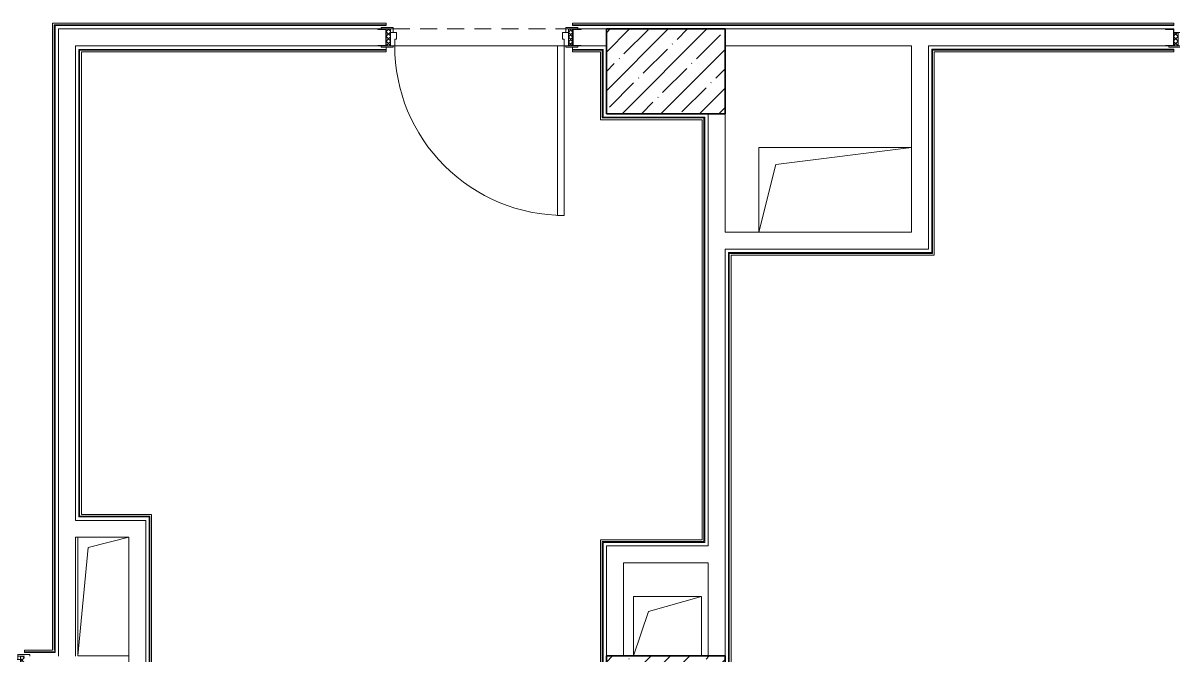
# Model space of a CAD drawing. Header units: millimetres. Extents: x 5993 to 95364, y 94667 to 143522.
# Drawn here: x 48751 to 49304, y 119257 to 119561 of the extents above; entities that cross this region are included whole.
import ezdxf

# ---------------------------------------------------------------- set-up
doc = ezdxf.new("R2010")
doc.units = ezdxf.units.MM
doc.linetypes.add('200_ШТРИХ_ш1п0_6_', pattern=[160, 100, -60])
for name, color, linetype, lineweight in [('0-2', 7, 'Continuous', 9), ('Двери', 7, 'Continuous', 9), ('Каркас_Импост', 7, 'Continuous', 13), ('Каркас_Импост-1', 7, 'Continuous', 9), ('Несущие колонны', 7, 'Continuous', 9), ('Несущие колонны-1', 7, 'Continuous', 35), ('Обобщенные модели', 7, 'Continuous', 9), ('Общие ребра', 7, 'Continuous', 9), ('Открывание-1', 7, 'Continuous', 9), ('Панель', 7, 'Continuous', 13), ('Перекрытия', 7, 'Continuous', 9), ('Перемычка_Пунктирные линии-1', 7, '200_ШТРИХ_ш1п0_6_', 9), ('Стены-1', 7, 'Continuous', 13)]:
    doc.layers.add(name, color=color, linetype=linetype, lineweight=lineweight)
pattern_1 = [(135, (1751.41, 114.685), (-14.14214, -14.14214), []), (225, (1751.41, 114.685), (14.14214, -14.14214), [])]
pattern_2 = [(45, (-371.384, 114.685), (-14.1421, 14.1421), []), (135, (-371.384, 114.685), (-14.1421, -14.1421), [])]

# ---------------------------------------------------------------- blocks, each defined once
blk = doc.blocks.new('Дверь_СКБ_1Ст_Внутренняя_ШЕР - СОШ_Д-10__Дв_1100x2100h_Цеха пищеблока_EI30-27823164-АИ2_01_План напольных покрытий и плинтусов 1го этажа _Часть 1_')
at = {"layer": 'Двери'}
h = blk.add_hatch(dxfattribs=at)
h.set_pattern_fill('FP_76', color=256, style=0, pattern_type=2)
h.set_pattern_definition(pattern_1)
h.paths.add_polyline_path([(537.5, 47), (537.5, -50), (562.5, -50), (562.5, 50), (537.5, 50)], flags=0)
at = {"layer": 'Каркас_Импост-1'}
h = blk.add_hatch(dxfattribs=at)
h.set_pattern_fill('FP_77', color=256, style=0, pattern_type=2)
h.set_pattern_definition(pattern_2)
h.paths.add_polyline_path([(-537.5, 47), (-537.5, -50), (-512.5, -50), (-512.5, 50), (-537.5, 50)], flags=0)
at = {"layer": 'Каркас_Импост'}
for p, q in [((-497.5, 58), (-567.5, 58)), ((-567.5, 58), (-567.5, 50)), ((-512.5, 50), (-537.5, 50)), ((-537.5, 50), (-497.5, 50)), ((-487.5, 50), (-512.5, 50)), ((-512.5, 50), (-512.5, -30)), ((-512.5, -50), (-512.5, 50)), ((-497.5, 50), (-512.5, 50)), ((-512.5, 50), (-512.5, 49)), ((-512.5, 49), (-497.5, 49)), ((-497.5, 50), (-497.5, 58)), ((-497.5, 49), (-497.5, 50)), ((-487.5, 10), (-487.5, 50)), ((-477.5, 10), (-487.5, 10)), ((-477.5, -30), (-477.5, 10)), ((512.5, 10), (502.5, 10)), ((502.5, 10), (502.5, -30)), ((512.5, 50), (512.5, 10)), ((537.5, 50), (512.5, 50)), ((592.5, 58), (522.5, 58)), ((522.5, 58), (522.5, 50)), ((537.5, 50), (522.5, 50)), ((522.5, 50), (522.5, 49)), ((522.5, 50), (562.5, 50)), ((522.5, 49), (537.5, 49)), ((537.5, -30), (537.5, 50)), ((562.5, 50), (537.5, 50)), ((537.5, 50), (537.5, -50)), ((537.5, 49), (537.5, 50)), ((592.5, 50), (592.5, 58)), ((-567.5, -50), (-567.5, -58)), ((-567.5, -58), (-497.5, -58)), ((-537.5, -50), (-512.5, -50)), ((-497.5, -50), (-537.5, -50)), ((-512.5, -30), (-477.5, -30)), ((-497.5, -30), (-512.5, -30)), ((-512.5, -30), (-512.5, -50)), ((-512.5, -50), (-497.5, -50)), ((-497.5, -50), (-497.5, -30)), ((-497.5, -58), (-497.5, -50)), ((502.5, -30), (537.5, -30)), ((537.5, -30), (522.5, -30)), ((522.5, -30), (522.5, -50)), ((522.5, -50), (537.5, -50)), ((562.5, -50), (522.5, -50)), ((522.5, -50), (522.5, -58)), ((522.5, -58), (592.5, -58)), ((537.5, -50), (537.5, -30)), ((537.5, -50), (562.5, -50)), ((592.5, -58), (592.5, -50))]:
    blk.add_line(p, q, dxfattribs=at)
at = {"layer": 'Открывание-1'}
blk.add_arc((-487.5, 50), 1000, 360, 90, dxfattribs=at)
at = {"layer": 'Панель'}
for p, q in [((-487.5, 1050), (-487.5, 50)), ((-447.5, 1050), (-487.5, 1050)), ((-447.5, 50), (-447.5, 1050)), ((-487.5, 50), (-447.5, 50))]:
    blk.add_line(p, q, dxfattribs=at)
blk = doc.blocks.new('Дверь_СКБ_1Ст_Внутренняя_ШЕР - СОШ_Д-9_Дв_1100x2100h_Раздаточная_ моечные_ цеха все кроме горячего_ помещение для временного хранения пищевых отходов-27822622-АИ2_01_План напольных покрытий и плинтусов 1го этажа _Часть 1_')
at = {"layer": 'Двери'}
h = blk.add_hatch(dxfattribs=at)
h.set_pattern_fill('FP_76', color=256, style=0, pattern_type=2)
h.set_pattern_definition(pattern_1)
h.paths.add_polyline_path([(562.5, 50), (537.5, 50), (537.5, -50), (562.5, -50), (562.5, 47)], flags=0)
at = {"layer": 'Каркас_Импост-1'}
h = blk.add_hatch(dxfattribs=at)
h.set_pattern_fill('FP_77', color=256, style=0, pattern_type=2)
h.set_pattern_definition(pattern_2)
h.paths.add_polyline_path([(-512.5, -50), (-512.5, 50), (-537.5, 50), (-537.5, -50)], flags=0)
at = {"layer": 'Каркас_Импост'}
for p, q in [((-497.5, 58), (-567.5, 58)), ((-567.5, 58), (-567.5, 50)), ((-512.5, 50), (-537.5, 50)), ((-537.5, 50), (-497.5, 50)), ((-487.5, 50), (-512.5, 50)), ((-512.5, 50), (-512.5, -30)), ((-512.5, -50), (-512.5, 50)), ((-497.5, 50), (-512.5, 50)), ((-512.5, 50), (-512.5, 49)), ((-512.5, 49), (-497.5, 49)), ((-497.5, 50), (-497.5, 58)), ((-497.5, 49), (-497.5, 50)), ((-487.5, 10), (-487.5, 50)), ((-477.5, 10), (-487.5, 10)), ((-477.5, -30), (-477.5, 10)), ((512.5, 10), (502.5, 10)), ((502.5, 10), (502.5, -30)), ((512.5, 50), (512.5, 10)), ((537.5, 50), (512.5, 50)), ((592.5, 58), (522.5, 58)), ((522.5, 58), (522.5, 50)), ((537.5, 50), (522.5, 50)), ((522.5, 50), (522.5, 49)), ((522.5, 50), (562.5, 50)), ((522.5, 49), (537.5, 49)), ((537.5, -30), (537.5, 50)), ((562.5, 50), (537.5, 50)), ((537.5, 50), (537.5, -50)), ((537.5, 49), (537.5, 50)), ((592.5, 50), (592.5, 58)), ((-567.5, -50), (-567.5, -58)), ((-567.5, -58), (-497.5, -58)), ((-537.5, -50), (-512.5, -50)), ((-497.5, -50), (-537.5, -50)), ((-512.5, -30), (-477.5, -30)), ((-497.5, -30), (-512.5, -30)), ((-512.5, -30), (-512.5, -50)), ((-512.5, -50), (-497.5, -50)), ((-497.5, -50), (-497.5, -30)), ((-497.5, -58), (-497.5, -50)), ((502.5, -30), (537.5, -30)), ((537.5, -30), (522.5, -30)), ((522.5, -30), (522.5, -50)), ((522.5, -50), (537.5, -50)), ((562.5, -50), (522.5, -50)), ((522.5, -50), (522.5, -58)), ((522.5, -58), (592.5, -58)), ((537.5, -50), (537.5, -30)), ((537.5, -50), (562.5, -50)), ((592.5, -58), (592.5, -50))]:
    blk.add_line(p, q, dxfattribs=at)
at = {"layer": 'Открывание-1'}
blk.add_arc((-487.5, 50), 1000, 360, 90, dxfattribs=at)
at = {"layer": 'Панель'}
for p, q in [((-487.5, 1050), (-487.5, 50)), ((-447.5, 1050), (-487.5, 1050)), ((-447.5, 50), (-447.5, 1050)), ((-487.5, 50), (-447.5, 50))]:
    blk.add_line(p, q, dxfattribs=at)
blk = doc.blocks.new('Дверь_СКБ_2Ст_Внутренняя_ШЕР - СОШ_Д-27__Дв_1400x2100h_Помещения пищеблока_EI30-27874836-АИ2_01_План напольных покрытий и плинтусов 1го этажа _Часть 1_')
at = {"layer": 'Двери'}
h = blk.add_hatch(dxfattribs=at)
h.set_pattern_fill('FP_80', color=256, style=0, pattern_type=2)
h.set_pattern_definition([(135, (1601.41, 114.685), (-14.14214, -14.14214), []), (225, (1601.41, 114.685), (14.14214, -14.14214), [])])
h.paths.add_polyline_path([(687.5, 50), (687.5, -30), (712.5, -30), (712.5, 50)], flags=0)
at = {"layer": 'Каркас_Импост-1'}
h = blk.add_hatch(dxfattribs=at)
h.set_pattern_fill('FP_81', color=256, style=0, pattern_type=2)
h.set_pattern_definition([(45, (-521.384, 114.685), (-14.1421, 14.1421), []), (135, (-521.384, 114.685), (-14.1421, -14.1421), [])])
h.paths.add_polyline_path([(-687.5, 50), (-687.5, -30), (-662.5, -30), (-662.5, 50)], flags=0)
at = {"layer": 'Каркас_Импост'}
for p, q in [((-647.5, 58), (-717.5, 58)), ((-717.5, 58), (-717.5, 50)), ((-662.5, 50), (-687.5, 50)), ((-687.5, 50), (-647.5, 50)), ((-637.5, 50), (-662.5, 50)), ((-662.5, 50), (-662.5, -30)), ((-662.5, -30), (-662.5, 50)), ((-647.5, 50), (-662.5, 50)), ((-662.5, 50), (-662.5, 49)), ((-662.5, 49), (-647.5, 49)), ((-647.5, 50), (-647.5, 58)), ((-647.5, 49), (-647.5, 50)), ((-637.5, 0), (-637.5, 50)), ((-627.5, 0), (-637.5, 0)), ((-627.5, -30), (-627.5, 0)), ((662.5, 0), (652.5, 0)), ((652.5, 0), (652.5, -30)), ((662.5, 50), (662.5, 0)), ((687.5, 50), (662.5, 50)), ((742.5, 58), (672.5, 58)), ((672.5, 58), (672.5, 50)), ((687.5, 50), (672.5, 50)), ((672.5, 50), (672.5, 49)), ((672.5, 50), (712.5, 50)), ((672.5, 49), (687.5, 49)), ((687.5, -30), (687.5, 50)), ((712.5, 50), (687.5, 50)), ((687.5, 50), (687.5, -30)), ((687.5, 49), (687.5, 50)), ((742.5, 50), (742.5, 58)), ((-687.5, -30), (-662.5, -30)), ((-662.5, -30), (-627.5, -30)), ((652.5, -30), (687.5, -30)), ((687.5, -30), (712.5, -30))]:
    blk.add_line(p, q, dxfattribs=at)
at = {"layer": 'Открывание-1'}
for centre, radius, start, end in [((662.5, 50), 1000, 90, 180), ((-637.5, 50), 300, 0, 90)]:
    blk.add_arc(centre, radius, start, end, dxfattribs=at)
at = {"layer": 'Панель'}
for p, q in [((662.5, 1050), (612.5, 1050)), ((612.5, 1050), (612.5, 50)), ((662.5, 50), (662.5, 1050)), ((-637.5, 350), (-637.5, 50)), ((-587.5, 350), (-637.5, 350)), ((-587.5, 50), (-587.5, 350)), ((-637.5, 50), (-587.5, 50)), ((612.5, 50), (662.5, 50))]:
    blk.add_line(p, q, dxfattribs=at)
blk = doc.blocks.new('BSC_Колонна _Прямоугольная - 500х700-V138-АИ2_01_План напольных покрытий и плинтусов 1го этажа _Часть 1_')
at = {"layer": 'Несущие колонны'}
h = blk.add_hatch(dxfattribs=at)
h.set_pattern_fill('FP_176', color=256, style=0, pattern_type=2)
h.set_pattern_definition([(315, (-64950, 91250), (114.04925, 114.04925), []), (315, (-64950, 91135.95), (114.04925, 114.04925), [201.613, -40.323, 3.353, -36.97])])
h.paths.add_polyline_path([(-250, 350), (-250, -350), (250, -350), (250, 350)], flags=0)
at = {"layer": 'Несущие колонны-1'}
for p, q in [((250, 350), (-250, 350)), ((-250, 350), (-250, -350)), ((250, -350), (250, 350)), ((-250, -350), (250, -350))]:
    blk.add_line(p, q, dxfattribs=at)
blk = doc.blocks.new('BSC_Колонна _Прямоугольная - 500х700-V144-АИ2_01_План напольных покрытий и плинтусов 1го этажа _Часть 1_')
at = {"layer": 'Несущие колонны'}
h = blk.add_hatch(dxfattribs=at)
h.set_pattern_fill('FP_182', color=256, style=0, pattern_type=2)
h.set_pattern_definition([(315, (-68650, 91250), (114.04925, 114.04925), []), (315, (-68650, 91135.95), (114.04925, 114.04925), [201.613, -40.323, 3.353, -36.97])])
h.paths.add_polyline_path([(-250, 350), (-250, -350), (250, -350), (250, 350), (-33.8, 350)], flags=0)
at = {"layer": 'Несущие колонны-1'}
for p, q in [((250, 350), (-250, 350)), ((-250, 350), (-250, -350)), ((250, -350), (250, 350)), ((-250, -350), (250, -350))]:
    blk.add_line(p, q, dxfattribs=at)
blk = doc.blocks.new('154_Фахверк_СКБ_Швеллер - Тип_100_4010-27789772-АИ2_01_План напольных покрытий и плинтусов 1го этажа _Часть 1_')
at = {"layer": 'Обобщенные модели'}
for p, q in [((175, 50), (125, 50)), ((125, 50), (125, -50)), ((128, 47), (175, 47)), ((128, -47), (128, 47)), ((175, 47), (175, 50)), ((125, -50), (175, -50)), ((175, -47), (128, -47)), ((175, -50), (175, -47))]:
    blk.add_line(p, q, dxfattribs=at)
blk = doc.blocks.new('154_Фахверк_СКБ_Швеллер - Тип_100_3600-27825154-АИ2_01_План напольных покрытий и плинтусов 1го этажа _Часть 1_')
at = {"layer": 'Обобщенные модели'}
for p, q in [((175, 50), (125, 50)), ((125, 50), (125, -50)), ((128, 47), (175, 47)), ((128, -47), (128, 47)), ((175, 47), (175, 50)), ((125, -50), (175, -50)), ((175, -47), (128, -47)), ((175, -50), (175, -47))]:
    blk.add_line(p, q, dxfattribs=at)
blk = doc.blocks.new('АР_Перемычка - АР_Перемычка-27822017-АИ2_01_План напольных покрытий и плинтусов 1го этажа _Часть 1_')
at = {"layer": 'Перемычка_Пунктирные линии-1'}
for p, q in [((0, 50), (1100, 50)), ((0, -50), (1100, -50))]:
    blk.add_line(p, q, dxfattribs=at)
blk = doc.blocks.new('AR_Отверстие прямоугольное _в плите_ - AR_Отверстие прямоугольное _в плите_-30459803-АИ2_01_План напольных покрытий и плинтусов 1го этажа _Часть 1_')
at = {"layer": 'Обобщенные модели'}
for p, q in [((-150, 350), (-150, -350)), ((-90, 290), (150, 350)), ((-150, -350), (-90, 290)), ((-150, -350), (150, -350))]:
    blk.add_line(p, q, dxfattribs=at)
blk = doc.blocks.new('AR_Отверстие прямоугольное _в плите_ - AR_Отверстие прямоугольное _в плите_-30552730-АИ2_01_План напольных покрытий и плинтусов 1го этажа _Часть 1_')
at = {"layer": 'Обобщенные модели'}
for p, q in [((450, 250), (-450, 250)), ((-450, 250), (-450, -250)), ((-350, 150), (450, 250)), ((-450, -250), (-350, 150))]:
    blk.add_line(p, q, dxfattribs=at)
blk = doc.blocks.new('AR_Отверстие прямоугольное _в плите_ - AR_Отверстие прямоугольное _в плите_-30552695-АИ2_01_План напольных покрытий и плинтусов 1го этажа _Часть 1_')
at = {"layer": 'Обобщенные модели'}
for p, q in [((200, 175), (-200, 175)), ((-200, 175), (-200, -175)), ((-112.5, 87.5), (200, 175)), ((200, -175), (200, 175)), ((-200, -175), (-112.5, 87.5))]:
    blk.add_line(p, q, dxfattribs=at)

msp = doc.modelspace()

# ---------------------------------------------------------------- linework, layer by layer
at = {"layer": 'Общие ребра'}
for p, q in [((48925.71, 119560.56), (48766.17, 119560.56)), ((48766.17, 119560.15), (48766.17, 119560.56)), ((48766.17, 119560.15), (48766.17, 119260.18)), ((49304.2, 119560.56), (49015.24, 119560.56)), ((48778.38, 119324.51), (48778.38, 119548.32)), ((48778.38, 119548.32), (48779.19, 119548.32)), ((48779.19, 119548.32), (48925.71, 119548.32)), ((49015.24, 119548.32), (49028.67, 119548.32)), ((49028.67, 119548.32), (49029.49, 119548.32)), ((49029.49, 119515.76), (49029.49, 119548.32)), ((49188.21, 119548.35), (49189.02, 119548.35)), ((49188.21, 119451.08), (49188.21, 119548.35)), ((49189.02, 119548.35), (49304.2, 119548.35)), ((49029.89, 119515.76), (49029.49, 119515.76)), ((49029.89, 119515.76), (49077.51, 119515.76)), ((49077.51, 119515.76), (49078.32, 119515.76)), ((49078.32, 119515.76), (49078.32, 119312.3)), ((49090.53, 119211.78), (49090.53, 119450.67)), ((49090.53, 119450.67), (49091.35, 119450.67)), ((49091.35, 119450.67), (49188.21, 119450.67)), ((49188.21, 119451.08), (49188.21, 119450.67)), ((48779.19, 119324.51), (48778.38, 119324.51)), ((48812.16, 119324.51), (48779.19, 119324.51)), ((48812.16, 119324.51), (48812.16, 119324.1)), ((48812.16, 119129.16), (48812.16, 119324.1)), ((49029.49, 119312.3), (49029.89, 119312.3)), ((49029.49, 119214.63), (49029.49, 119312.3)), ((49029.89, 119312.3), (49077.51, 119312.3)), ((49078.32, 119312.3), (49077.51, 119312.3)), ((48766.58, 119259.37), (48751.93, 119259.37)), ((48766.17, 119260.18), (48766.58, 119260.18))]:
    msp.add_line(p, q, dxfattribs=at)
at = {"layer": 'Перекрытия'}
for p, q in [((48925.71, 119549.73), (48925.71, 119548.73)), ((48929.78, 119550.38), (49007.92, 119550.38)), ((49007.92, 119550.38), (48929.78, 119550.38)), ((49015.24, 119548.73), (49015.24, 119549.73))]:
    msp.add_line(p, q, dxfattribs=at)
at = {"layer": 'Стены-1'}
for p, q in [((48925.71, 119561.37), (48765.36, 119561.37)), ((48765.36, 119561.37), (48765.36, 119560.56)), ((48765.36, 119560.56), (48765.36, 119560.15)), ((48765.36, 119560.15), (48765.36, 119260.18)), ((48766.58, 119560.15), (48925.71, 119560.15)), ((48766.58, 119260.18), (48766.58, 119560.15)), ((48925.71, 119560.15), (48925.71, 119561.37)), ((49304.2, 119561.37), (49015.24, 119561.37)), ((49015.24, 119561.37), (49015.24, 119560.15)), ((49015.24, 119560.15), (49304.2, 119560.15)), ((49304.2, 119560.15), (49304.2, 119561.37)), ((48776.35, 119558.52), (48768.21, 119558.52)), ((48768.21, 119558.52), (48768.21, 119257.33)), ((48921.64, 119558.52), (48776.35, 119558.52)), ((49031.52, 119558.52), (49019.31, 119558.52)), ((49300.13, 119558.52), (49088.5, 119558.52)), ((48776.35, 119550.38), (48921.64, 119550.38)), ((48776.35, 119322.48), (48776.35, 119550.38)), ((48777.97, 119548.73), (48777.97, 119324.1)), ((48778.38, 119548.73), (48777.97, 119548.73)), ((48779.19, 119548.73), (48778.38, 119548.73)), ((48925.71, 119548.73), (48779.19, 119548.73)), ((48925.71, 119547.51), (48925.71, 119548.73)), ((49028.67, 119548.73), (49015.24, 119548.73)), ((49015.24, 119548.73), (49015.24, 119547.51)), ((49019.31, 119550.38), (49031.52, 119550.38)), ((49029.49, 119548.73), (49028.67, 119548.73)), ((49029.89, 119548.73), (49029.49, 119548.73)), ((49029.89, 119516.17), (49029.89, 119548.73)), ((49088.5, 119550.38), (49178.03, 119550.38)), ((49178.03, 119550.38), (49178.03, 119460.85)), ((49186.17, 119460.85), (49186.17, 119550.38)), ((49186.17, 119550.38), (49300.13, 119550.38)), ((49187.8, 119548.76), (49187.8, 119451.08)), ((49188.21, 119548.76), (49187.8, 119548.76)), ((49189.02, 119548.76), (49188.21, 119548.76)), ((49304.2, 119548.76), (49189.02, 119548.76)), ((49304.2, 119547.53), (49304.2, 119548.76)), ((48779.19, 119325.32), (48779.19, 119547.51)), ((48779.19, 119547.51), (48925.71, 119547.51)), ((49015.24, 119547.51), (49028.67, 119547.51)), ((49028.67, 119547.51), (49028.67, 119514.95)), ((49189.02, 119547.53), (49304.2, 119547.53)), ((49189.02, 119451.08), (49189.02, 119547.53)), ((49028.67, 119514.95), (49029.49, 119514.95)), ((49029.49, 119514.95), (49029.89, 119514.95)), ((49077.51, 119516.17), (49029.89, 119516.17)), ((49029.89, 119514.95), (49077.51, 119514.95)), ((49078.32, 119516.17), (49077.51, 119516.17)), ((49077.51, 119514.95), (49077.51, 119313.12)), ((49078.73, 119516.17), (49078.32, 119516.17)), ((49078.73, 119311.89), (49078.73, 119516.17)), ((49080.36, 119517.83), (49080.36, 119310.27)), ((49088.5, 119460.85), (49088.5, 119517.83)), ((49178.03, 119460.85), (49088.5, 119460.85)), ((49186.17, 119452.71), (49186.17, 119460.85)), ((49088.5, 119452.71), (49186.17, 119452.71)), ((49088.5, 119257.36), (49088.5, 119452.71)), ((49090.13, 119451.08), (49090.13, 119211.78)), ((49090.53, 119451.08), (49090.13, 119451.08)), ((49091.35, 119451.08), (49090.53, 119451.08)), ((49187.8, 119451.08), (49091.35, 119451.08)), ((49091.35, 119211.78), (49091.35, 119449.86)), ((49091.35, 119449.86), (49189.02, 119449.86)), ((49189.02, 119450.67), (49189.02, 119451.08)), ((49189.02, 119449.86), (49189.02, 119450.67)), ((48810.13, 119322.48), (48776.35, 119322.48)), ((48777.97, 119324.1), (48778.38, 119324.1)), ((48778.38, 119324.1), (48779.19, 119324.1)), ((48812.97, 119325.32), (48779.19, 119325.32)), ((48779.19, 119324.1), (48811.75, 119324.1)), ((48810.13, 119314.34), (48810.13, 119322.48)), ((48811.75, 119324.1), (48811.75, 119128.75)), ((48812.97, 119324.51), (48812.97, 119325.32)), ((48812.97, 119324.1), (48812.97, 119324.51)), ((48812.97, 119129.98), (48812.97, 119324.1)), ((48776.35, 119314.34), (48801.99, 119314.34)), ((48776.35, 119257.33), (48776.35, 119314.34)), ((48801.99, 119314.34), (48801.99, 119127.13)), ((48810.13, 119127.13), (48810.13, 119314.34)), ((49028.67, 119313.12), (49028.67, 119213.81)), ((49029.49, 119313.12), (49028.67, 119313.12)), ((49029.89, 119313.12), (49029.49, 119313.12)), ((49077.51, 119313.12), (49029.89, 119313.12)), ((49029.89, 119311.89), (49077.51, 119311.89)), ((49029.89, 119215.03), (49029.89, 119311.89)), ((49080.36, 119310.27), (49031.52, 119310.27)), ((49031.52, 119310.27), (49031.52, 119302.13)), ((49077.51, 119311.89), (49078.32, 119311.89)), ((49078.32, 119311.89), (49078.73, 119311.89)), ((49031.52, 119302.13), (49031.52, 119257.36)), ((49039.66, 119302.13), (49080.36, 119302.13)), ((49039.66, 119257.36), (49039.66, 119302.13)), ((49080.36, 119302.13), (49080.36, 119257.36)), ((48765.36, 119260.18), (48751.93, 119260.18)), ((48751.93, 119260.18), (48751.93, 119258.96)), ((48751.93, 119258.96), (48766.58, 119258.96)), ((48766.58, 119258.96), (48766.58, 119260.18))]:
    msp.add_line(p, q, dxfattribs=at)

# ---------------------------------------------------------------- block references
at = {"layer": '0-2', "xscale": 0.08139549610658335, "yscale": 0.08139549610658335, "zscale": 0.08139549610658335}
for name, p, rotation in [('Дверь_СКБ_1Ст_Внутренняя_ШЕР - СОШ_Д-9_Дв_1100x2100h_Раздаточная_ моечные_ цеха все кроме горячего_ помещение для временного хранения пищевых отходов-27822622-АИ2_01_План напольных покрытий и плинтусов 1го этажа _Часть 1_', (48971.49, 119554.45), 180), ('154_Фахверк_СКБ_Швеллер - Тип_100_3600-27825154-АИ2_01_План напольных покрытий и плинтусов 1го этажа _Часть 1_', (48935.88, 119554.45), 180), ('АР_Перемычка - АР_Перемычка-27822017-АИ2_01_План напольных покрытий и плинтусов 1го этажа _Часть 1_', (49015.24, 119554.45), 180), ('BSC_Колонна _Прямоугольная - 500х700-V144-АИ2_01_План напольных покрытий и плинтусов 1го этажа _Часть 1_', (49060.01, 119538.17), 89.9999999999999), ('154_Фахверк_СКБ_Швеллер - Тип_100_4010-27789772-АИ2_01_План напольных покрытий и плинтусов 1го этажа _Часть 1_', (49314.37, 119554.45), 180), ('Дверь_СКБ_2Ст_Внутренняя_ШЕР - СОШ_Д-27__Дв_1400x2100h_Помещения пищеблока_EI30-27874836-АИ2_01_План напольных покрытий и плинтусов 1го этажа _Часть 1_', (49362.19, 119554.45), 180), ('Дверь_СКБ_1Ст_Внутренняя_ШЕР - СОШ_Д-10__Дв_1100x2100h_Цеха пищеблока_EI30-27823164-АИ2_01_План напольных покрытий и плинтусов 1го этажа _Часть 1_', (48708.18, 119253.26), 180), ('BSC_Колонна _Прямоугольная - 500х700-V138-АИ2_01_План напольных покрытий и плинтусов 1го этажа _Часть 1_', (49060.01, 119237.01), 89.9999999999999)]:
    msp.add_blockref(name, p, dxfattribs=dict(at, rotation=rotation))
for name, p in [('154_Фахверк_СКБ_Швеллер - Тип_100_3600-27825154-АИ2_01_План напольных покрытий и плинтусов 1го этажа _Часть 1_', (49005.07, 119554.45)), ('AR_Отверстие прямоугольное _в плите_ - AR_Отверстие прямоугольное _в плите_-30552730-АИ2_01_План напольных покрытий и плинтусов 1го этажа _Часть 1_', (49141.4, 119481.2)), ('AR_Отверстие прямоугольное _в плите_ - AR_Отверстие прямоугольное _в плите_-30459803-АИ2_01_План напольных покрытий и плинтусов 1го этажа _Часть 1_', (48789.78, 119285.85)), ('AR_Отверстие прямоугольное _в плите_ - AR_Отверстие прямоугольное _в плите_-30552695-АИ2_01_План напольных покрытий и плинтусов 1го этажа _Часть 1_', (49060.82, 119271.6))]:
    msp.add_blockref(name, p, dxfattribs=at)

doc.saveas('drawing.dxf')
